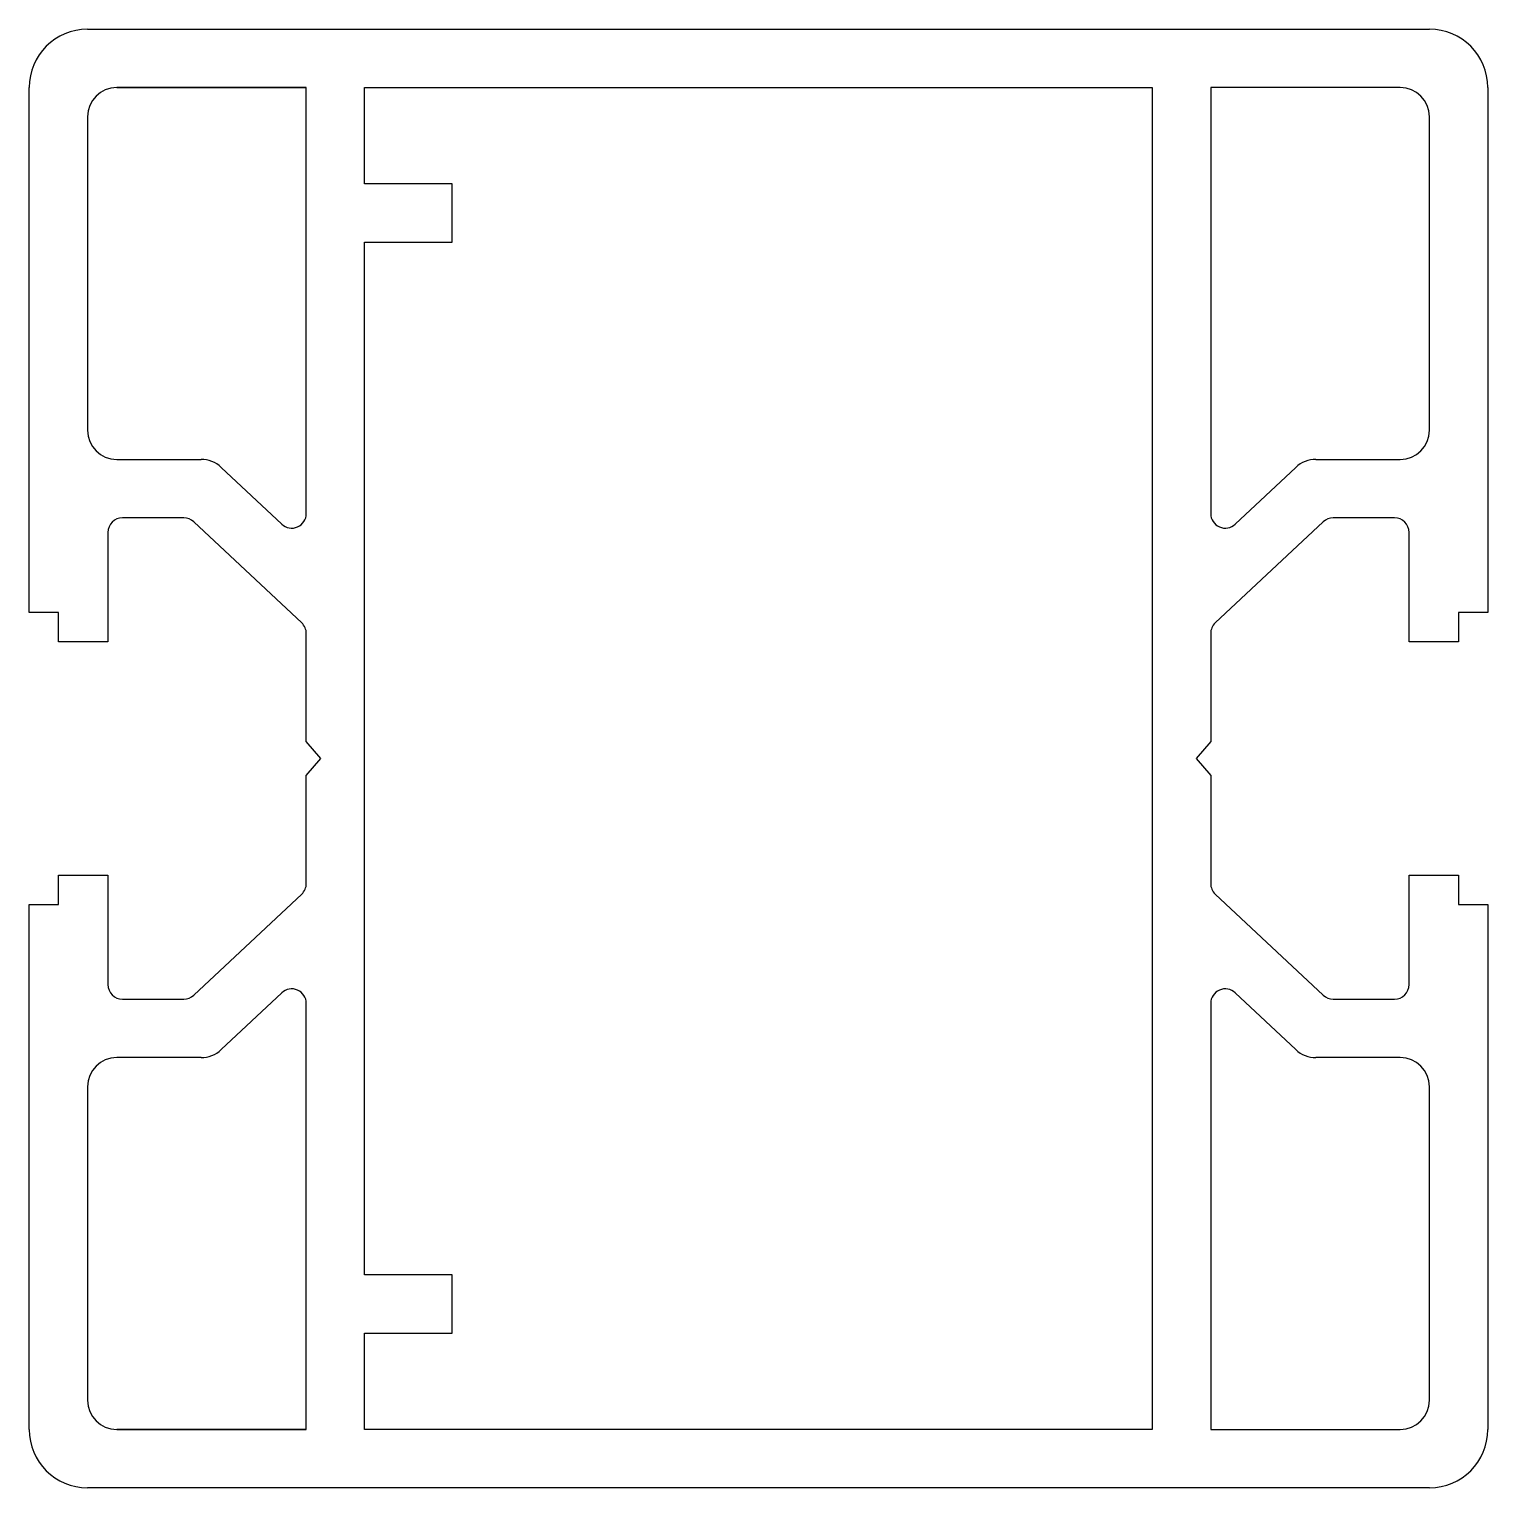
# Model space of a CAD drawing. Extents: x 1638.3 to 1688.3, y 140.2 to 190.2.
import ezdxf

# ---------------------------------------------------------------- set-up
doc = ezdxf.new("R2010")
doc.units = 0
doc.header["$LTSCALE"] = 15
doc.layers.add('CIZGI', color=7, linetype='CONTINUOUS')

msp = doc.modelspace()

# ---------------------------------------------------------------- linework, layer by layer
at = {"layer": 'CIZGI', "ltscale": 0.05}
for p, q in [((1640.324, 190.174), (1686.324, 190.174)), ((1638.324, 170.174), (1638.324, 188.174)), ((1647.824, 188.174), (1641.324, 188.174)), ((1641.324, 188.174), (1647.824, 188.174)), ((1647.824, 173.57), (1647.824, 188.174)), ((1649.824, 188.174), (1676.824, 188.174)), ((1649.824, 184.874), (1649.824, 188.174)), ((1676.824, 188.174), (1676.824, 142.174)), ((1678.824, 188.174), (1678.824, 173.57)), ((1685.324, 188.174), (1678.824, 188.174)), ((1688.324, 188.174), (1688.324, 170.174)), ((1640.324, 187.174), (1640.324, 176.424)), ((1686.324, 176.424), (1686.324, 187.174)), ((1652.824, 184.874), (1649.824, 184.874)), ((1652.824, 182.874), (1652.824, 184.874)), ((1649.824, 147.474), (1649.824, 182.874)), ((1649.824, 182.874), (1652.824, 182.874)), ((1641.324, 175.424), (1644.22, 175.424)), ((1644.904, 175.154), (1646.982, 173.205)), ((1679.666, 173.205), (1681.745, 175.154)), ((1682.429, 175.424), (1685.324, 175.424)), ((1643.627, 173.424), (1641.524, 173.424)), ((1647.666, 169.822), (1643.969, 173.289)), ((1682.68, 173.289), (1678.982, 169.822)), ((1685.124, 173.424), (1683.022, 173.424)), ((1641.024, 172.924), (1641.024, 169.174)), ((1685.624, 169.174), (1685.624, 172.924)), ((1639.324, 170.174), (1638.324, 170.174)), ((1639.324, 169.174), (1639.324, 170.174)), ((1687.324, 170.174), (1687.324, 169.174)), ((1688.324, 170.174), (1687.324, 170.174)), ((1641.024, 169.174), (1639.324, 169.174)), ((1647.824, 165.761), (1647.824, 169.457)), ((1678.824, 169.457), (1678.824, 165.761)), ((1687.324, 169.174), (1685.624, 169.174)), ((1648.324, 165.174), (1647.824, 165.761)), ((1678.824, 165.761), (1678.324, 165.174)), ((1647.824, 164.587), (1648.324, 165.174)), ((1678.324, 165.174), (1678.824, 164.587)), ((1647.824, 160.891), (1647.824, 164.587)), ((1678.824, 164.587), (1678.824, 160.891)), ((1639.324, 161.174), (1641.024, 161.174)), ((1639.324, 160.174), (1639.324, 161.174)), ((1641.024, 161.174), (1641.024, 157.424)), ((1685.624, 157.424), (1685.624, 161.174)), ((1685.624, 161.174), (1687.324, 161.174)), ((1687.324, 161.174), (1687.324, 160.174)), ((1643.969, 157.059), (1647.666, 160.526)), ((1678.982, 160.526), (1682.68, 157.059)), ((1638.324, 142.174), (1638.324, 160.174)), ((1638.324, 160.174), (1639.324, 160.174)), ((1687.324, 160.174), (1688.324, 160.174)), ((1688.324, 160.174), (1688.324, 142.174)), ((1646.982, 157.143), (1644.904, 155.194)), ((1681.745, 155.194), (1679.666, 157.143)), ((1641.524, 156.924), (1643.627, 156.924)), ((1647.824, 142.174), (1647.824, 156.778)), ((1678.824, 156.778), (1678.824, 142.174)), ((1683.022, 156.924), (1685.124, 156.924)), ((1644.22, 154.924), (1641.324, 154.924)), ((1685.324, 154.924), (1682.429, 154.924)), ((1640.324, 153.924), (1640.324, 143.174)), ((1686.324, 143.174), (1686.324, 153.924)), ((1652.824, 147.474), (1649.824, 147.474)), ((1652.824, 145.474), (1652.824, 147.474)), ((1649.824, 142.174), (1649.824, 145.474)), ((1649.824, 145.474), (1652.824, 145.474)), ((1641.324, 142.174), (1647.824, 142.174)), ((1647.824, 142.174), (1641.324, 142.174)), ((1676.824, 142.174), (1649.824, 142.174)), ((1678.824, 142.174), (1685.324, 142.174)), ((1686.324, 140.174), (1640.324, 140.174))]:
    msp.add_line(p, q, dxfattribs=at)
for centre, radius, start, end in [((1640.324, 188.174), 2, 90, 180), ((1686.324, 188.174), 2, 0, 90), ((1641.324, 187.174), 1, 90, 180), ((1641.324, 187.174), 1, 90, 180), ((1685.324, 187.174), 1, 0, 90), ((1641.324, 176.424), 1, 180, 270), ((1685.324, 176.424), 1, 270, 0), ((1644.22, 174.424), 1, 46.8476, 90), ((1682.429, 174.424), 1, 90, 133.1524), ((1647.324, 173.57), 0.5, 226.8476, 0), ((1679.324, 173.57), 0.5, 180, 313.1524), ((1641.524, 172.924), 0.5, 90, 180), ((1643.627, 172.924), 0.5, 46.8476, 90), ((1683.022, 172.924), 0.5, 90, 133.1524), ((1685.124, 172.924), 0.5, 0, 90), ((1647.324, 169.457), 0.5, 360, 46.8476), ((1679.324, 169.457), 0.5, 133.1524, 180), ((1647.324, 160.891), 0.5, 313.1524, 0), ((1679.324, 160.891), 0.5, 180, 226.8476), ((1641.524, 157.424), 0.5, 180, 270), ((1643.627, 157.424), 0.5, 270, 313.1524), ((1647.324, 156.778), 0.5, 360, 133.1524), ((1679.324, 156.778), 0.5, 46.8476, 180), ((1683.022, 157.424), 0.5, 226.8476, 270), ((1685.124, 157.424), 0.5, 270, 0), ((1644.22, 155.924), 1, 270, 313.1524), ((1682.429, 155.924), 1, 226.8476, 270), ((1641.324, 153.924), 1, 90, 180), ((1685.324, 153.924), 1, 0, 90), ((1641.324, 143.174), 1, 180, 270), ((1641.324, 143.174), 1, 180, 270), ((1685.324, 143.174), 1, 270, 0), ((1640.324, 142.174), 2, 180, 270), ((1686.324, 142.174), 2, 270, 0)]:
    msp.add_arc(centre, radius, start, end, dxfattribs=at)

doc.saveas('drawing.dxf')
